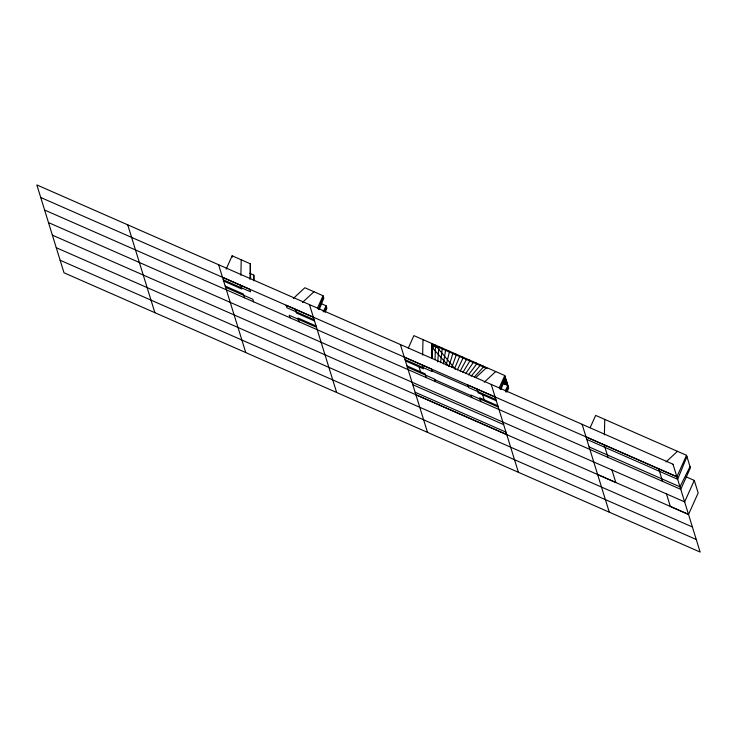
<?xml version="1.0" encoding="UTF-8"?>
<svg xmlns="http://www.w3.org/2000/svg" width="737" height="737" viewBox="0 0 737 737"><rect width="100%" height="100%" fill="white"/><g stroke="black" fill="none" stroke-linecap="round" stroke-linejoin="round"><path stroke-width="1.11" d="M250.617 278.42L250.322 263.8L232.137 255.803L226.167 269.116M432.398 356.008L432.085 343.617L431.762 358.007M432.232 358.339L432.37 344.557L486.042 368.122M448.962 366.409L433.255 348.739L433.457 345.386L436.691 346.805L455.494 369.357M240.879 275.297L241.22 259.793M249.972 279.305L250.322 263.8M254.099 280.788L253.814 275.104L249.769 273.326M422.642 355.105L422.983 339.61M604.395 434.904L604.745 419.399M253.592 280.604L253.814 275.104M435.042 359.573L435.484 345.119M437.75 361.913L438.893 346.611M440.588 362.632L442.301 348.104M443.379 363.857L445.71 349.605M446.161 365.082L449.413 352.037L449.119 351.098M448.953 366.307L452.822 353.539L452.527 352.599M451.744 367.533L456.231 355.031L455.936 354.092M318.356 309.374L323.405 296.974M319.167 309.614L323.801 298.255L323.018 295.721L304.842 287.743L293.437 298.384M500.119 389.191L505.167 376.791M500.93 389.412L505.554 378.044M686.921 456.562L677.653 479.29L586.781 439.399M454.526 368.758L459.639 356.533L459.344 355.584M317.509 308.011L323.018 295.721M325.072 312.387L326.896 308.269L326.132 305.781L321.083 303.57M408.39 347.91L413.899 335.621L504.781 375.538L508.659 388.086L506.826 392.176M499.271 387.809L504.781 375.538M590.144 427.681L595.653 415.41L686.534 455.309L690.412 467.857L680.758 489.331L44.607 210.036M586.007 436.884L676.879 476.784L686.534 455.309M686.211 476.867L694.291 480.413L684.636 501.888L48.485 222.583M666.46 493.901L670.348 506.457L688.515 514.435L698.169 492.961L694.291 480.413M457.318 369.983L463.039 358.025L462.753 357.086M323.119 311.852L326.132 305.781M324.501 311.06L326.509 307.016M505.379 390.628L507.885 385.58L502.837 383.36M505.757 391.863L508.272 386.814M690.025 466.604L679.984 486.825L589.103 446.926M460.109 371.199L466.447 359.518L466.162 358.578M462.891 372.425L469.856 361.019L469.57 360.08M465.683 373.65L473.265 362.512L472.979 361.572M468.474 374.875L476.673 364.014L476.388 363.065M471.256 376.1L480.082 365.506L479.787 364.566M474.462 376.874L483.49 366.998L483.196 366.059M302.529 302.4L313.944 291.751M476.019 377.436L486.604 367.56L486.899 368.5M484.292 382.19L495.697 371.549M666.036 461.961L677.441 451.32M433.292 345.616L436.525 347.044M504.044 378.606L505.997 379.454M504.191 379.076L506.144 379.933M504.338 379.546L506.282 380.403M504.486 380.016L506.43 380.872M504.633 380.485L506.577 381.342M503.804 380.532L506.724 381.812M503.951 381.001L506.872 382.282M504.09 381.471L507.01 382.752M503.26 381.517L507.157 383.222M503.408 381.987L507.305 383.691M502.579 382.024L507.452 384.161M502.726 382.494L507.6 384.631M502.874 382.964L507.738 385.101M40.728 197.488L676.879 476.765M222.491 277.296L249.751 289.272L250.534 291.778L223.265 279.811M313.372 317.214L286.103 305.229L286.877 307.734L314.146 319.711M404.245 357.095L431.513 369.08L432.297 371.595L405.028 359.628M495.135 397.013L467.866 385.046L468.64 387.551L495.909 399.518M432.103 370.969L468.446 386.925M223.652 281.046L241.828 289.024L240.658 285.256M314.542 320.982L296.366 313.004L295.196 309.236M405.414 360.863L423.591 368.841L422.421 365.073M496.296 400.771L478.12 392.793L476.959 389.035M225.2 286.067L243.376 294.045L244.537 297.812M316.09 326.003L297.914 318.025L299.084 321.793M406.962 365.874L425.138 373.862L426.299 377.62M497.844 405.792L479.667 397.814L480.837 401.582M225.596 287.338L252.855 299.305L253.639 301.82M316.477 327.237L289.208 315.27L289.982 317.776M407.349 367.137L434.618 379.104L435.392 381.609M498.23 407.027L470.961 395.06L471.744 397.575M434.812 379.73L471.155 395.686M412.784 384.705L503.657 424.604M415.106 392.231L505.987 432.131M52.364 235.14L688.515 514.417M415.889 394.746L506.761 434.637M597.643 474.536L615.819 482.514L611.94 469.966M56.242 247.687L692.393 526.964M60.121 260.235L696.272 539.512M658.703 468.806L662.581 481.353M604.174 444.862L608.062 457.419M582.119 424.319L609.269 512.169M491.238 384.419L518.397 472.27M482.661 394.792L484.218 399.813M419.04 366.842L420.597 371.863M400.366 344.52L427.515 432.37M309.485 304.63L336.634 392.48M232.146 255.822L232.533 257.084M218.603 264.73L245.762 352.581M127.731 224.831L154.881 312.681M672.992 464.209L36.85 184.932L64.008 272.791L700.15 552.068L672.992 464.209"/></g></svg>
